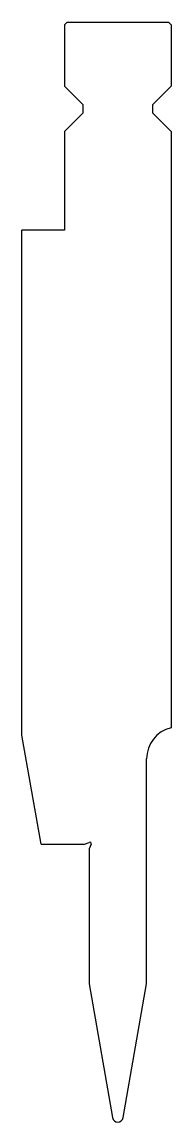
# Model space of a CAD drawing. Header units: metres. Extents: x 88 to 116, y 45 to 251.
import ezdxf

# ---------------------------------------------------------------- set-up
doc = ezdxf.new("R2010")
doc.units = ezdxf.units.M

msp = doc.modelspace()

# ---------------------------------------------------------------- linework, layer by layer
for p, q in [((96.7139, 251.407616), (96.2139, 250.907616)), ((96.7139, 251.407616), (115.7139, 251.407616)), ((116.2139, 250.907616), (115.7139, 251.407616)), ((96.2139, 250.907616), (96.2139, 239.407616)), ((116.2139, 250.907616), (116.2139, 239.407616)), ((99.7139, 235.907616), (96.2139, 239.407616)), ((116.2139, 239.407616), (112.7139, 235.907616)), ((99.7139, 234.407616), (99.7139, 235.907616)), ((112.7139, 235.907616), (112.7139, 234.407616)), ((96.2139, 230.907616), (99.7139, 234.407616)), ((112.7139, 234.407616), (116.2139, 230.907616)), ((96.2139, 230.907616), (96.2139, 212.407616)), ((116.2139, 230.907616), (116.2139, 119.241996)), ((96.2139, 212.407616), (88.2139, 212.407616)), ((88.2139, 117.82423), (88.2139, 212.407616)), ((91.8139, 97.407616), (88.2139, 117.82423)), ((111.6139, 71.273767), (111.6139, 113.407616)), ((91.8139, 97.407616), (99.9649, 97.407616)), ((99.9649, 97.407616), (100.856623, 97.776979)), ((101.183264, 97.450339), (100.8139, 96.558616)), ((100.8139, 96.558616), (100.8139, 71.273767)), ((100.8139, 71.273767), (105.229092, 46.233967)), ((107.198708, 46.233967), (111.6139, 71.273767))]:
    msp.add_line(p, q)
for centre, radius, start, end in [((117.6139, 113.407616), 6, 103.493399, 180), ((100.952294, 97.546009), 0.25, 337.5, 112.5), ((106.2139, 46.407616), 1, 190, 350)]:
    msp.add_arc(centre, radius, start, end)

doc.saveas('drawing.dxf')
